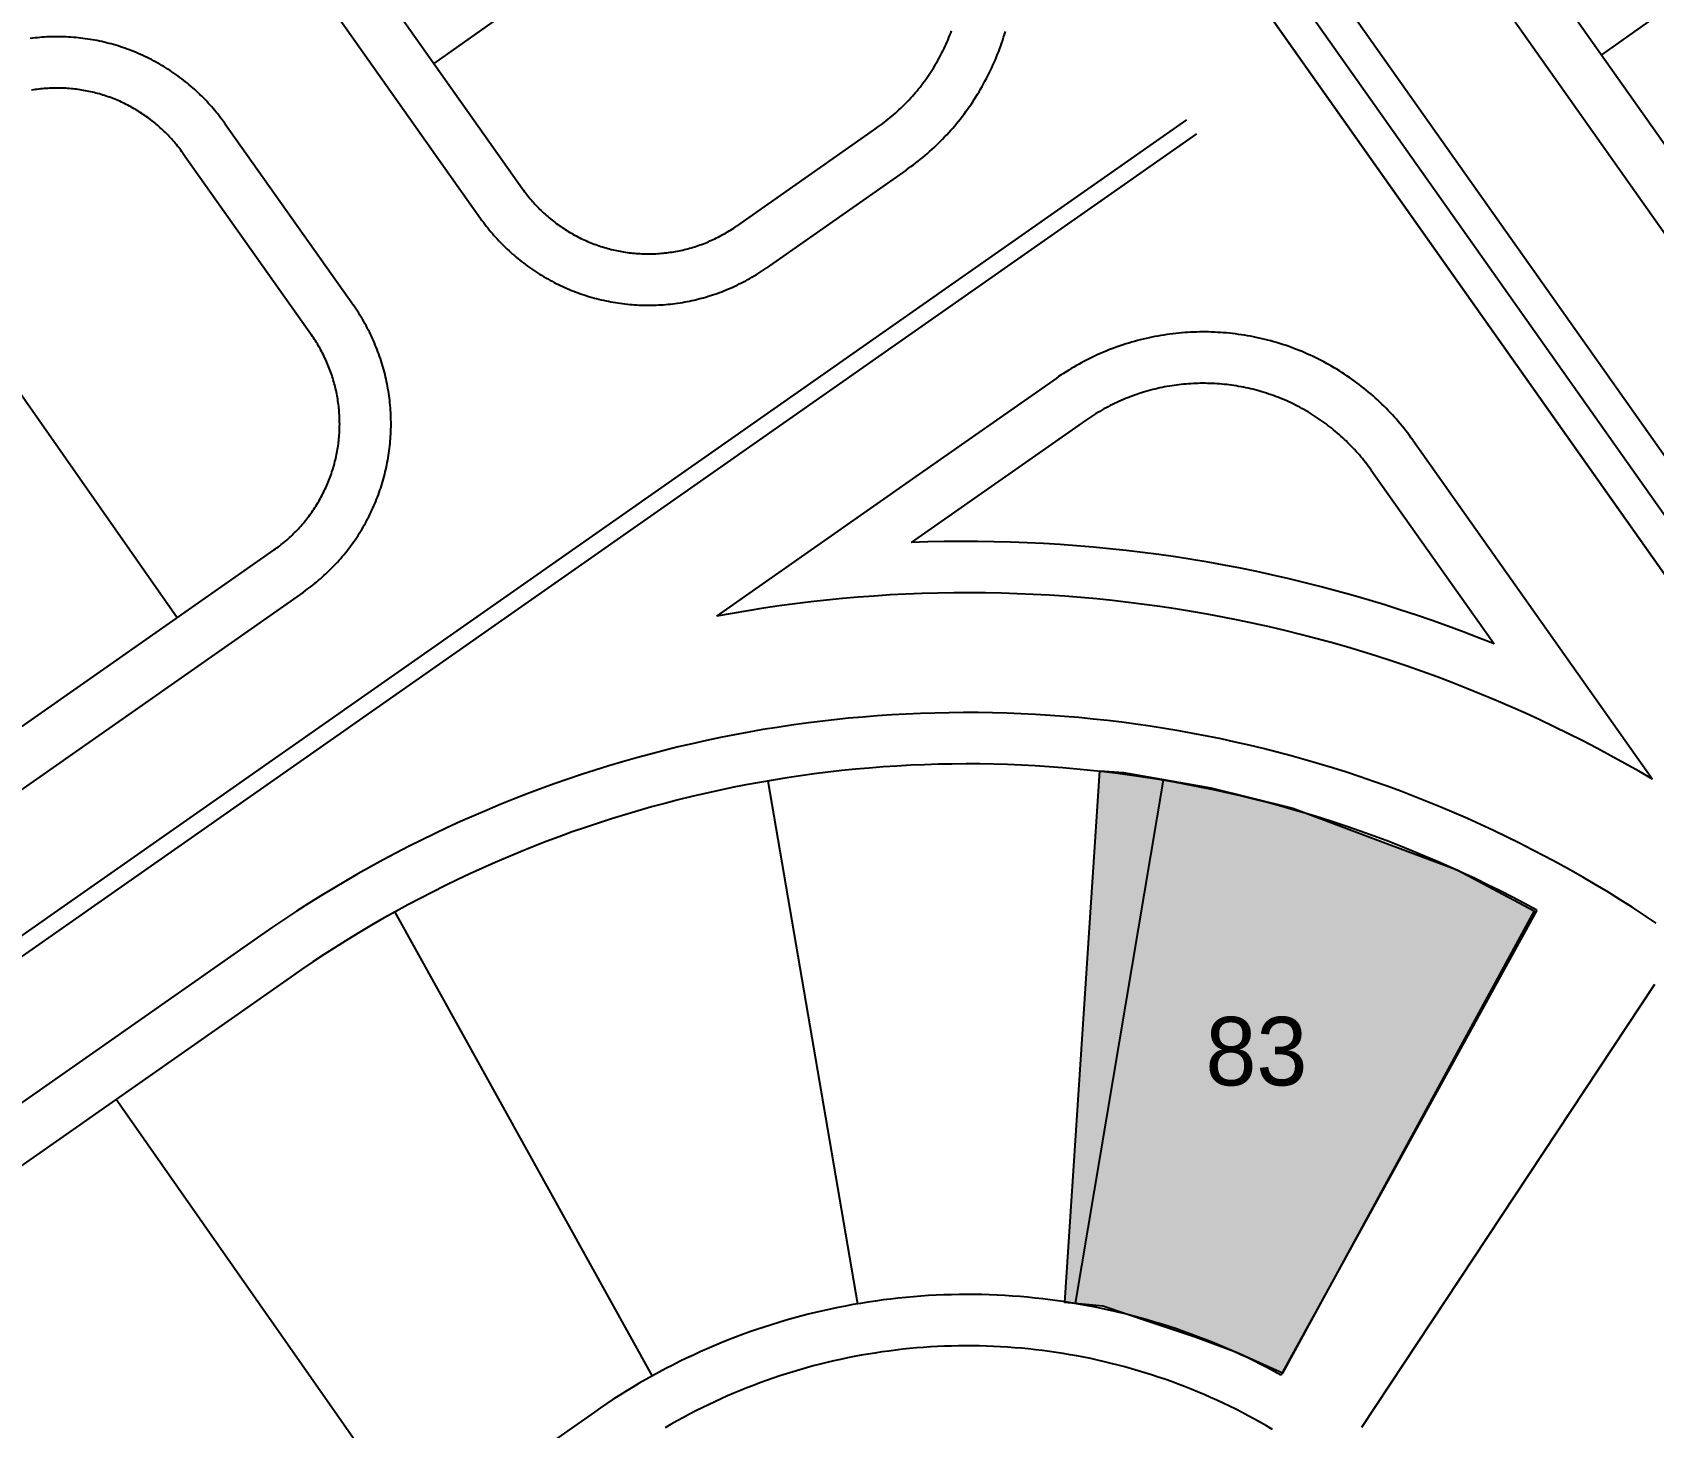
# Model space of a CAD drawing. Header units: metres. Extents: x 680594 to 684853, y 828874 to 830078.
# Drawn here: x 680972 to 681066.7, y 829496.5 to 829578 of the extents above; entities that cross this region are included whole.
import ezdxf
from ezdxf.enums import TextEntityAlignment as Align

# ---------------------------------------------------------------- set-up
doc = ezdxf.new("R2010")
doc.units = ezdxf.units.M
for name, color, linetype in [('PLOT_LINES', 7, 'Continuous'), ('PLOT_NUMBERS', 7, 'Continuous'), ('SELECTED_PLOTS', 3, 'Continuous')]:
    doc.layers.add(name, color=color, linetype=linetype)

msp = doc.modelspace()

# ---------------------------------------------------------------- hatches: boundary and pattern name
at = {"layer": 'SELECTED_PLOTS'}
h = msp.add_hatch(color=3, dxfattribs=at)
h.dxf.hatch_style = 1
h.paths.add_polyline_path([(681034.33, 829534.881), (681035.7, 829534.8), (681040.8, 829533.9), (681045.6, 829532.7), (681050.4, 829530.9), (681055.2, 829529.1), (681059.7, 829526.7), (681045, 829499.7), (681042.3, 829500.9), (681039.9, 829501.8), (681037.2, 829502.7), (681034.5, 829503.6), (681032.28, 829503.822)])

# ---------------------------------------------------------------- linework, layer by layer
at = {"layer": 'PLOT_LINES'}
for points in [[(680973.083, 829679.699), (681295.937, 829222.955)], [(680973.12, 829679.655), (681295.941, 829222.958)], [(680981.802, 829670.837), (681297.521, 829224.189)], [(681009.063, 829648.73), (681125.451, 829484.075)], [(681002.856, 829644.526), (681299.212, 829225.27)], [(681031.578, 829622.075), (681127.901, 829485.807)], [(681106.091, 829606.748), (681063.628, 829576.733)], [(680976.776, 829602.586), (681000.589, 829568.898)], [(680974.326, 829600.854), (680998.139, 829567.167)], [(681020.725, 829594.118), (680995.411, 829576.224)], [(680983.201, 829572.707), (680983.119, 829572.821), (680983.036, 829572.935), (680982.952, 829573.047), (680982.867, 829573.158), (680982.78, 829573.268), (680982.692, 829573.377), (680982.602, 829573.485), (680982.511, 829573.592), (680982.42, 829573.698), (680982.326, 829573.803), (680982.232, 829573.907), (680982.136, 829574.009), (680982.04, 829574.111), (680981.942, 829574.211), (680981.843, 829574.311), (680981.742, 829574.409), (680981.641, 829574.506), (680981.538, 829574.601), (680981.435, 829574.696), (680981.33, 829574.789), (680981.224, 829574.881), (680981.117, 829574.972), (680981.009, 829575.061), (680980.9, 829575.15), (680980.79, 829575.237), (680980.679, 829575.322), (680980.567, 829575.407), (680980.454, 829575.49), (680980.34, 829575.572), (680980.225, 829575.652), (680980.109, 829575.731), (680979.993, 829575.809), (680979.875, 829575.885), (680979.756, 829575.96), (680979.637, 829576.034), (680979.517, 829576.106), (680979.396, 829576.177), (680979.274, 829576.246), (680979.151, 829576.314), (680979.027, 829576.381), (680978.903, 829576.446), (680978.778, 829576.509), (680978.652, 829576.571), (680978.526, 829576.632), (680978.399, 829576.691), (680978.271, 829576.749), (680978.142, 829576.805), (680978.013, 829576.86), (680977.883, 829576.913), (680977.753, 829576.964), (680977.622, 829577.014), (680977.49, 829577.063), (680977.358, 829577.11), (680977.225, 829577.155), (680977.092, 829577.199), (680976.958, 829577.242), (680976.824, 829577.282), (680976.689, 829577.322), (680976.554, 829577.359), (680976.419, 829577.395), (680976.283, 829577.43), (680976.146, 829577.463), (680976.01, 829577.494), (680975.873, 829577.524), (680975.735, 829577.552), (680975.597, 829577.578), (680975.459, 829577.603), (680975.321, 829577.626), (680975.182, 829577.648), (680975.044, 829577.668), (680974.905, 829577.686), (680974.765, 829577.703), (680974.626, 829577.718), (680974.486, 829577.732), (680974.346, 829577.744), (680974.207, 829577.754), (680974.067, 829577.762), (680973.926, 829577.769), (680973.786, 829577.775), (680973.646, 829577.778), (680973.506, 829577.78), (680973.366, 829577.781), (680973.225, 829577.78), (680973.085, 829577.777), (680972.945, 829577.772), (680972.805, 829577.766), (680972.665, 829577.758), (680972.525, 829577.749), (680972.385, 829577.738), (680972.245, 829577.725), (680972.106, 829577.711), (680971.966, 829577.695), (680971.827, 829577.677)], [(681021.281, 829572.449), (681021.395, 829572.53), (681021.508, 829572.612), (681021.621, 829572.696), (681021.732, 829572.781), (681021.842, 829572.867), (681021.952, 829572.955), (681022.06, 829573.043), (681022.167, 829573.133), (681022.273, 829573.225), (681022.379, 829573.317), (681022.483, 829573.411), (681022.585, 829573.506), (681022.687, 829573.602), (681022.788, 829573.699), (681022.888, 829573.798), (681022.986, 829573.897), (681023.083, 829573.998), (681023.179, 829574.1), (681023.274, 829574.203), (681023.368, 829574.307), (681023.46, 829574.412), (681023.551, 829574.519), (681023.641, 829574.626), (681023.73, 829574.734), (681023.817, 829574.844), (681023.903, 829574.954), (681023.988, 829575.066), (681024.072, 829575.178), (681024.154, 829575.291), (681024.235, 829575.406), (681024.314, 829575.521), (681024.392, 829575.637), (681024.469, 829575.754), (681024.545, 829575.872), (681024.619, 829575.991), (681024.691, 829576.111), (681024.763, 829576.231), (681024.833, 829576.352), (681024.901, 829576.475), (681024.968, 829576.598), (681025.034, 829576.721), (681025.098, 829576.846), (681025.16, 829576.971), (681025.222, 829577.097), (681025.281, 829577.224), (681025.339, 829577.351), (681025.396, 829577.479), (681025.452, 829577.608), (681025.505, 829577.737), (681025.557, 829577.867), (681025.608, 829577.997), (681025.657, 829578.128)], [(681023.002, 829569.992), (681023.144, 829570.093), (681023.286, 829570.196), (681023.426, 829570.3), (681023.566, 829570.406), (681023.704, 829570.514), (681023.84, 829570.624), (681023.976, 829570.734), (681024.11, 829570.847), (681024.242, 829570.961), (681024.374, 829571.077), (681024.504, 829571.194), (681024.632, 829571.313), (681024.76, 829571.433), (681024.885, 829571.554), (681025.01, 829571.677), (681025.133, 829571.802), (681025.254, 829571.928), (681025.374, 829572.055), (681025.493, 829572.184), (681025.61, 829572.314), (681025.725, 829572.446), (681025.839, 829572.579), (681025.952, 829572.713), (681026.063, 829572.848), (681026.172, 829572.985), (681026.28, 829573.123), (681026.386, 829573.262), (681026.49, 829573.403), (681026.593, 829573.544), (681026.694, 829573.687), (681026.793, 829573.831), (681026.891, 829573.977), (681026.987, 829574.123), (681027.081, 829574.27), (681027.174, 829574.419), (681027.265, 829574.569), (681027.354, 829574.719), (681027.441, 829574.871), (681027.527, 829575.024), (681027.61, 829575.177), (681027.692, 829575.332), (681027.773, 829575.487), (681027.851, 829575.644), (681027.927, 829575.801), (681028.002, 829575.96), (681028.075, 829576.119), (681028.146, 829576.279), (681028.215, 829576.44), (681028.282, 829576.601), (681028.347, 829576.764), (681028.411, 829576.927), (681028.472, 829577.091), (681028.532, 829577.255), (681028.589, 829577.421), (681028.645, 829577.586), (681028.699, 829577.753), (681028.751, 829577.92), (681028.801, 829578.088)], [(680980.751, 829570.976), (680980.69, 829571.061), (680980.628, 829571.146), (680980.565, 829571.23), (680980.5, 829571.314), (680980.435, 829571.396), (680980.369, 829571.478), (680980.302, 829571.559), (680980.234, 829571.639), (680980.165, 829571.719), (680980.095, 829571.797), (680980.024, 829571.875), (680979.953, 829571.952), (680979.88, 829572.028), (680979.807, 829572.104), (680979.732, 829572.178), (680979.657, 829572.252), (680979.581, 829572.324), (680979.504, 829572.396), (680979.426, 829572.467), (680979.348, 829572.537), (680979.268, 829572.606), (680979.188, 829572.674), (680979.107, 829572.741), (680979.026, 829572.808), (680978.943, 829572.873), (680978.86, 829572.937), (680978.776, 829573), (680978.691, 829573.063), (680978.606, 829573.124), (680978.519, 829573.184), (680978.432, 829573.244), (680978.345, 829573.302), (680978.257, 829573.359), (680978.168, 829573.415), (680978.078, 829573.471), (680977.988, 829573.525), (680977.897, 829573.578), (680977.806, 829573.63), (680977.714, 829573.681), (680977.621, 829573.731), (680977.528, 829573.779), (680977.434, 829573.827), (680977.34, 829573.874), (680977.245, 829573.919), (680977.149, 829573.963), (680977.054, 829574.007), (680976.957, 829574.049), (680976.86, 829574.09), (680976.763, 829574.13), (680976.665, 829574.168), (680976.567, 829574.206), (680976.468, 829574.242), (680976.369, 829574.278), (680976.269, 829574.312), (680976.17, 829574.345), (680976.069, 829574.376), (680975.969, 829574.407), (680975.868, 829574.436), (680975.766, 829574.465), (680975.665, 829574.492), (680975.563, 829574.518), (680975.46, 829574.542), (680975.358, 829574.566), (680975.255, 829574.588), (680975.152, 829574.609), (680975.049, 829574.629), (680974.945, 829574.648), (680974.841, 829574.665), (680974.737, 829574.681), (680974.633, 829574.696), (680974.529, 829574.71), (680974.424, 829574.723), (680974.32, 829574.734), (680974.215, 829574.744), (680974.11, 829574.753), (680974.005, 829574.761), (680973.9, 829574.767), (680973.795, 829574.772), (680973.69, 829574.776), (680973.585, 829574.779), (680973.48, 829574.78), (680973.375, 829574.781), (680973.269, 829574.78), (680973.164, 829574.778), (680973.059, 829574.774), (680972.954, 829574.77), (680972.849, 829574.764), (680972.744, 829574.757), (680972.639, 829574.748), (680972.534, 829574.739), (680972.43, 829574.728), (680972.325, 829574.716), (680972.221, 829574.703), (680972.117, 829574.689), (680972.013, 829574.673), (680971.909, 829574.656)], [(681039.384, 829572.917), (680871.419, 829455.307)], [(680983.201, 829572.707), (680990.705, 829562.092)], [(681039.962, 829572.101), (680871.992, 829454.487)], [(681021.281, 829572.449), (681013.1, 829566.721)], [(680980.751, 829570.976), (680988.255, 829560.36)], [(681023.002, 829569.992), (681014.821, 829564.263)], [(680980.405, 829543.828), (680962.624, 829569.221)], [(681000.589, 829568.898), (681000.65, 829568.813), (681000.712, 829568.728), (681000.775, 829568.644), (681000.84, 829568.56), (681000.905, 829568.478), (681000.971, 829568.396), (681001.038, 829568.315), (681001.106, 829568.235), (681001.175, 829568.155), (681001.245, 829568.077), (681001.316, 829567.999), (681001.387, 829567.922), (681001.46, 829567.846), (681001.533, 829567.77), (681001.608, 829567.696), (681001.683, 829567.622), (681001.759, 829567.55), (681001.836, 829567.478), (681001.914, 829567.407), (681001.992, 829567.337), (681002.072, 829567.268), (681002.152, 829567.2), (681002.233, 829567.133), (681002.314, 829567.067), (681002.397, 829567.001), (681002.48, 829566.937), (681002.564, 829566.874), (681002.649, 829566.811), (681002.734, 829566.75), (681002.821, 829566.69), (681002.908, 829566.63), (681002.995, 829566.572), (681003.083, 829566.515), (681003.172, 829566.459), (681003.262, 829566.403), (681003.352, 829566.349), (681003.443, 829566.296), (681003.534, 829566.244), (681003.626, 829566.193), (681003.719, 829566.143), (681003.812, 829566.095), (681003.906, 829566.047), (681004, 829566), (681004.095, 829565.955), (681004.191, 829565.911), (681004.287, 829565.867), (681004.383, 829565.825), (681004.48, 829565.784), (681004.577, 829565.744), (681004.675, 829565.706), (681004.773, 829565.668), (681004.872, 829565.632), (681004.971, 829565.596), (681005.071, 829565.562), (681005.17, 829565.529), (681005.271, 829565.498), (681005.371, 829565.467), (681005.472, 829565.438), (681005.574, 829565.409), (681005.675, 829565.382), (681005.777, 829565.356), (681005.88, 829565.332), (681005.982, 829565.308), (681006.085, 829565.286), (681006.188, 829565.265), (681006.291, 829565.245), (681006.395, 829565.226), (681006.499, 829565.209), (681006.603, 829565.193), (681006.707, 829565.178), (681006.811, 829565.164), (681006.916, 829565.152), (681007.02, 829565.14), (681007.125, 829565.13), (681007.23, 829565.121), (681007.335, 829565.113), (681007.44, 829565.107), (681007.545, 829565.102), (681007.65, 829565.098), (681007.755, 829565.095), (681007.86, 829565.094), (681007.965, 829565.093), (681008.071, 829565.094), (681008.176, 829565.096), (681008.281, 829565.1), (681008.386, 829565.104), (681008.491, 829565.11), (681008.596, 829565.117), (681008.701, 829565.126), (681008.806, 829565.135), (681008.91, 829565.146), (681009.015, 829565.158), (681009.119, 829565.171), (681009.223, 829565.185), (681009.327, 829565.201), (681009.431, 829565.218), (681009.535, 829565.236), (681009.638, 829565.255), (681009.742, 829565.276), (681009.844, 829565.297), (681009.947, 829565.32), (681010.05, 829565.344), (681010.152, 829565.37), (681010.253, 829565.396), (681010.355, 829565.424), (681010.456, 829565.453), (681010.557, 829565.483), (681010.657, 829565.514), (681010.758, 829565.546), (681010.857, 829565.58), (681010.957, 829565.614), (681011.055, 829565.65), (681011.154, 829565.687), (681011.252, 829565.726), (681011.35, 829565.765), (681011.447, 829565.805), (681011.543, 829565.847), (681011.639, 829565.89), (681011.735, 829565.933), (681011.83, 829565.978), (681011.925, 829566.024), (681012.019, 829566.072), (681012.112, 829566.12), (681012.205, 829566.169), (681012.298, 829566.22), (681012.389, 829566.271), (681012.48, 829566.324), (681012.571, 829566.377), (681012.661, 829566.432), (681012.75, 829566.488), (681012.839, 829566.544), (681012.927, 829566.602), (681013.014, 829566.661), (681013.1, 829566.721)], [(680998.139, 829567.167), (680998.221, 829567.053), (680998.304, 829566.939), (680998.388, 829566.827), (680998.473, 829566.716), (680998.56, 829566.606), (680998.648, 829566.497), (680998.738, 829566.389), (680998.829, 829566.282), (680998.921, 829566.176), (680999.014, 829566.071), (680999.108, 829565.967), (680999.204, 829565.865), (680999.3, 829565.763), (680999.398, 829565.663), (680999.498, 829565.563), (680999.598, 829565.465), (680999.699, 829565.368), (680999.802, 829565.273), (680999.905, 829565.178), (681000.01, 829565.085), (681000.116, 829564.993), (681000.223, 829564.902), (681000.331, 829564.813), (681000.44, 829564.724), (681000.55, 829564.637), (681000.661, 829564.552), (681000.773, 829564.467), (681000.886, 829564.384), (681001, 829564.302), (681001.115, 829564.222), (681001.231, 829564.143), (681001.347, 829564.065), (681001.465, 829563.989), (681001.584, 829563.914), (681001.703, 829563.84), (681001.823, 829563.768), (681001.945, 829563.697), (681002.066, 829563.628), (681002.189, 829563.56), (681002.313, 829563.493), (681002.437, 829563.428), (681002.562, 829563.365), (681002.688, 829563.303), (681002.814, 829563.242), (681002.941, 829563.183), (681003.069, 829563.125), (681003.198, 829563.069), (681003.327, 829563.015), (681003.457, 829562.961), (681003.587, 829562.91), (681003.718, 829562.86), (681003.85, 829562.811), (681003.982, 829562.764), (681004.115, 829562.719), (681004.248, 829562.675), (681004.382, 829562.632), (681004.516, 829562.592), (681004.651, 829562.552), (681004.786, 829562.515), (681004.921, 829562.479), (681005.057, 829562.444), (681005.194, 829562.411), (681005.33, 829562.38), (681005.467, 829562.35), (681005.605, 829562.322), (681005.743, 829562.296), (681005.881, 829562.271), (681006.019, 829562.248), (681006.158, 829562.226), (681006.296, 829562.206), (681006.435, 829562.188), (681006.575, 829562.171), (681006.714, 829562.156), (681006.854, 829562.142), (681006.994, 829562.13), (681007.133, 829562.12), (681007.273, 829562.112), (681007.414, 829562.105), (681007.554, 829562.099), (681007.694, 829562.096), (681007.834, 829562.094), (681007.974, 829562.093), (681008.115, 829562.095), (681008.255, 829562.097), (681008.395, 829562.102), (681008.535, 829562.108), (681008.675, 829562.116), (681008.815, 829562.125), (681008.955, 829562.136), (681009.095, 829562.149), (681009.234, 829562.163), (681009.374, 829562.179), (681009.513, 829562.197), (681009.652, 829562.216), (681009.791, 829562.237), (681009.929, 829562.26), (681010.067, 829562.284), (681010.205, 829562.309), (681010.343, 829562.337), (681010.48, 829562.366), (681010.617, 829562.396), (681010.753, 829562.428), (681010.89, 829562.462), (681011.025, 829562.497), (681011.161, 829562.534), (681011.296, 829562.572), (681011.43, 829562.613), (681011.564, 829562.654), (681011.697, 829562.697), (681011.83, 829562.742), (681011.963, 829562.788), (681012.095, 829562.836), (681012.226, 829562.885), (681012.357, 829562.936), (681012.487, 829562.989), (681012.616, 829563.043), (681012.745, 829563.098), (681012.873, 829563.155), (681013.001, 829563.213), (681013.128, 829563.273), (681013.254, 829563.335), (681013.379, 829563.398), (681013.504, 829563.462), (681013.628, 829563.528), (681013.751, 829563.595), (681013.873, 829563.664), (681013.995, 829563.734), (681014.115, 829563.805), (681014.235, 829563.878), (681014.354, 829563.952), (681014.472, 829564.028), (681014.589, 829564.105), (681014.706, 829564.184), (681014.821, 829564.263)], [(680987.789, 829545.335), (680987.903, 829545.416), (680988.016, 829545.498), (680988.129, 829545.582), (680988.24, 829545.667), (680988.35, 829545.753), (680988.46, 829545.841), (680988.568, 829545.93), (680988.675, 829546.02), (680988.781, 829546.111), (680988.886, 829546.203), (680988.99, 829546.297), (680989.093, 829546.392), (680989.195, 829546.488), (680989.296, 829546.585), (680989.395, 829546.684), (680989.494, 829546.784), (680989.591, 829546.884), (680989.687, 829546.986), (680989.782, 829547.089), (680989.875, 829547.193), (680989.968, 829547.299), (680990.059, 829547.405), (680990.149, 829547.512), (680990.238, 829547.621), (680990.325, 829547.73), (680990.411, 829547.84), (680990.496, 829547.952), (680990.579, 829548.064), (680990.662, 829548.178), (680990.742, 829548.292), (680990.822, 829548.407), (680990.9, 829548.523), (680990.977, 829548.64), (680991.052, 829548.758), (680991.126, 829548.877), (680991.199, 829548.997), (680991.27, 829549.117), (680991.34, 829549.239), (680991.409, 829549.361), (680991.476, 829549.484), (680991.541, 829549.607), (680991.605, 829549.732), (680991.668, 829549.857), (680991.729, 829549.983), (680991.789, 829550.11), (680991.847, 829550.237), (680991.904, 829550.365), (680991.959, 829550.494), (680992.013, 829550.623), (680992.065, 829550.753), (680992.116, 829550.883), (680992.165, 829551.015), (680992.213, 829551.146), (680992.259, 829551.278), (680992.304, 829551.411), (680992.347, 829551.544), (680992.388, 829551.678), (680992.428, 829551.812), (680992.466, 829551.947), (680992.503, 829552.082), (680992.538, 829552.218), (680992.572, 829552.354), (680992.604, 829552.49), (680992.634, 829552.627), (680992.663, 829552.764), (680992.69, 829552.901), (680992.716, 829553.039), (680992.74, 829553.177), (680992.762, 829553.315), (680992.783, 829553.453), (680992.802, 829553.592), (680992.82, 829553.731), (680992.836, 829553.87), (680992.85, 829554.009), (680992.863, 829554.149), (680992.874, 829554.288), (680992.883, 829554.428), (680992.891, 829554.568), (680992.897, 829554.708), (680992.902, 829554.848), (680992.905, 829554.988), (680992.906, 829555.128), (680992.905, 829555.268), (680992.903, 829555.408), (680992.9, 829555.548), (680992.894, 829555.688), (680992.888, 829555.827), (680992.879, 829555.967), (680992.869, 829556.107), (680992.857, 829556.246), (680992.844, 829556.386), (680992.829, 829556.525), (680992.812, 829556.664), (680992.794, 829556.803), (680992.774, 829556.941), (680992.752, 829557.08), (680992.729, 829557.218), (680992.704, 829557.356), (680992.678, 829557.493), (680992.65, 829557.63), (680992.62, 829557.767), (680992.589, 829557.904), (680992.556, 829558.04), (680992.522, 829558.176), (680992.486, 829558.311), (680992.449, 829558.446), (680992.41, 829558.58), (680992.369, 829558.714), (680992.327, 829558.848), (680992.283, 829558.981), (680992.238, 829559.113), (680992.191, 829559.245), (680992.142, 829559.377), (680992.093, 829559.508), (680992.041, 829559.638), (680991.988, 829559.767), (680991.934, 829559.896), (680991.878, 829560.025), (680991.82, 829560.152), (680991.761, 829560.279), (680991.701, 829560.406), (680991.639, 829560.531), (680991.576, 829560.656), (680991.511, 829560.78), (680991.445, 829560.904), (680991.377, 829561.026), (680991.308, 829561.148), (680991.237, 829561.269), (680991.165, 829561.389), (680991.092, 829561.508), (680991.017, 829561.627), (680990.941, 829561.744), (680990.864, 829561.861), (680990.785, 829561.977), (680990.705, 829562.092)], [(680986.068, 829547.793), (680986.154, 829547.853), (680986.239, 829547.915), (680986.323, 829547.978), (680986.406, 829548.042), (680986.489, 829548.106), (680986.571, 829548.172), (680986.652, 829548.238), (680986.733, 829548.306), (680986.812, 829548.374), (680986.891, 829548.444), (680986.969, 829548.514), (680987.046, 829548.585), (680987.123, 829548.657), (680987.198, 829548.73), (680987.273, 829548.804), (680987.347, 829548.879), (680987.42, 829548.955), (680987.492, 829549.031), (680987.563, 829549.108), (680987.633, 829549.186), (680987.702, 829549.265), (680987.771, 829549.345), (680987.838, 829549.425), (680987.905, 829549.507), (680987.97, 829549.589), (680988.035, 829549.672), (680988.098, 829549.755), (680988.161, 829549.839), (680988.223, 829549.924), (680988.283, 829550.01), (680988.343, 829550.097), (680988.402, 829550.184), (680988.459, 829550.271), (680988.516, 829550.36), (680988.571, 829550.449), (680988.626, 829550.539), (680988.679, 829550.629), (680988.732, 829550.72), (680988.783, 829550.812), (680988.833, 829550.904), (680988.882, 829550.997), (680988.931, 829551.09), (680988.978, 829551.184), (680989.023, 829551.279), (680989.068, 829551.374), (680989.112, 829551.469), (680989.154, 829551.565), (680989.196, 829551.662), (680989.236, 829551.759), (680989.275, 829551.856), (680989.313, 829551.954), (680989.35, 829552.052), (680989.386, 829552.151), (680989.421, 829552.25), (680989.454, 829552.35), (680989.486, 829552.45), (680989.517, 829552.55), (680989.547, 829552.651), (680989.576, 829552.752), (680989.604, 829552.853), (680989.63, 829552.954), (680989.655, 829553.056), (680989.679, 829553.159), (680989.702, 829553.261), (680989.724, 829553.364), (680989.744, 829553.467), (680989.763, 829553.57), (680989.781, 829553.674), (680989.798, 829553.777), (680989.814, 829553.881), (680989.828, 829553.985), (680989.841, 829554.089), (680989.853, 829554.194), (680989.864, 829554.298), (680989.873, 829554.403), (680989.882, 829554.507), (680989.889, 829554.612), (680989.895, 829554.717), (680989.899, 829554.822), (680989.903, 829554.927), (680989.905, 829555.032), (680989.906, 829555.137), (680989.905, 829555.242), (680989.904, 829555.347), (680989.901, 829555.452), (680989.897, 829555.557), (680989.892, 829555.662), (680989.886, 829555.767), (680989.878, 829555.871), (680989.869, 829555.976), (680989.859, 829556.081), (680989.848, 829556.185), (680989.835, 829556.289), (680989.822, 829556.393), (680989.807, 829556.497), (680989.791, 829556.601), (680989.773, 829556.705), (680989.755, 829556.808), (680989.735, 829556.911), (680989.714, 829557.014), (680989.692, 829557.117), (680989.668, 829557.219), (680989.644, 829557.321), (680989.618, 829557.423), (680989.591, 829557.524), (680989.563, 829557.626), (680989.534, 829557.726), (680989.503, 829557.827), (680989.471, 829557.927), (680989.439, 829558.027), (680989.405, 829558.126), (680989.37, 829558.225), (680989.333, 829558.324), (680989.296, 829558.422), (680989.257, 829558.52), (680989.218, 829558.617), (680989.177, 829558.714), (680989.135, 829558.81), (680989.092, 829558.906), (680989.047, 829559.001), (680989.002, 829559.096), (680988.956, 829559.19), (680988.908, 829559.283), (680988.86, 829559.377), (680988.81, 829559.469), (680988.759, 829559.561), (680988.707, 829559.652), (680988.654, 829559.743), (680988.601, 829559.833), (680988.546, 829559.923), (680988.49, 829560.011), (680988.432, 829560.1), (680988.374, 829560.187), (680988.315, 829560.274), (680988.255, 829560.36)], [(681052.622, 829554.19), (681052.52, 829554.333), (681052.416, 829554.474), (681052.311, 829554.614), (681052.204, 829554.753), (681052.095, 829554.891), (681051.985, 829555.027), (681051.873, 829555.162), (681051.76, 829555.296), (681051.645, 829555.428), (681051.529, 829555.56), (681051.411, 829555.689), (681051.291, 829555.818), (681051.17, 829555.945), (681051.048, 829556.07), (681050.924, 829556.194), (681050.798, 829556.317), (681050.672, 829556.438), (681050.543, 829556.557), (681050.414, 829556.676), (681050.283, 829556.792), (681050.151, 829556.907), (681050.017, 829557.021), (681049.882, 829557.133), (681049.746, 829557.243), (681049.608, 829557.352), (681049.469, 829557.459), (681049.329, 829557.564), (681049.188, 829557.668), (681049.046, 829557.771), (681048.902, 829557.871), (681048.757, 829557.97), (681048.611, 829558.067), (681048.464, 829558.163), (681048.316, 829558.256), (681048.167, 829558.348), (681048.016, 829558.438), (681047.865, 829558.527), (681047.713, 829558.614), (681047.559, 829558.698), (681047.405, 829558.782), (681047.249, 829558.863), (681047.093, 829558.942), (681046.936, 829559.02), (681046.778, 829559.096), (681046.619, 829559.17), (681046.459, 829559.242), (681046.298, 829559.312), (681046.137, 829559.38), (681045.975, 829559.447), (681045.812, 829559.511), (681045.648, 829559.574), (681045.483, 829559.635), (681045.318, 829559.693), (681045.152, 829559.75), (681044.986, 829559.805), (681044.819, 829559.858), (681044.651, 829559.909), (681044.482, 829559.958), (681044.314, 829560.005), (681044.144, 829560.05), (681043.974, 829560.093), (681043.804, 829560.134), (681043.633, 829560.173), (681043.461, 829560.21), (681043.29, 829560.246), (681043.117, 829560.279), (681042.945, 829560.31), (681042.772, 829560.339), (681042.599, 829560.366), (681042.425, 829560.391), (681042.251, 829560.414), (681042.077, 829560.435), (681041.903, 829560.454), (681041.728, 829560.471), (681041.554, 829560.485), (681041.379, 829560.498), (681041.204, 829560.509), (681041.029, 829560.518), (681040.854, 829560.524), (681040.678, 829560.529), (681040.503, 829560.531), (681040.328, 829560.532), (681040.152, 829560.53), (681039.977, 829560.527), (681039.802, 829560.521), (681039.627, 829560.513), (681039.451, 829560.504), (681039.277, 829560.492), (681039.102, 829560.478), (681038.927, 829560.462), (681038.753, 829560.444), (681038.579, 829560.424), (681038.405, 829560.402), (681038.231, 829560.378), (681038.057, 829560.352), (681037.884, 829560.324), (681037.712, 829560.294), (681037.539, 829560.262), (681037.367, 829560.228), (681037.196, 829560.192), (681037.025, 829560.153), (681036.854, 829560.113), (681036.684, 829560.071), (681036.514, 829560.027), (681036.345, 829559.981), (681036.176, 829559.933), (681036.008, 829559.883), (681035.841, 829559.831), (681035.674, 829559.777), (681035.508, 829559.721), (681035.342, 829559.663), (681035.177, 829559.603), (681035.013, 829559.542), (681034.85, 829559.478), (681034.687, 829559.413), (681034.525, 829559.345), (681034.364, 829559.276), (681034.204, 829559.205), (681034.045, 829559.132), (681033.886, 829559.057), (681033.729, 829558.98), (681033.572, 829558.901), (681033.416, 829558.821), (681033.261, 829558.739), (681033.107, 829558.655), (681032.954, 829558.569), (681032.802, 829558.481), (681032.652, 829558.392), (681032.502, 829558.301), (681032.353, 829558.208), (681032.205, 829558.113), (681032.059, 829558.017), (681031.914, 829557.919), (681031.769, 829557.819)], [(681031.769, 829557.819), (681023.567, 829552.076)], [(681050.172, 829552.458), (681050.09, 829552.573), (681050.008, 829552.686), (681049.923, 829552.798), (681049.838, 829552.909), (681049.751, 829553.019), (681049.663, 829553.128), (681049.573, 829553.236), (681049.483, 829553.343), (681049.391, 829553.449), (681049.297, 829553.554), (681049.203, 829553.658), (681049.107, 829553.76), (681049.011, 829553.862), (681048.913, 829553.962), (681048.814, 829554.062), (681048.713, 829554.16), (681048.612, 829554.257), (681048.509, 829554.352), (681048.406, 829554.447), (681048.301, 829554.54), (681048.195, 829554.632), (681048.088, 829554.723), (681047.98, 829554.813), (681047.871, 829554.901), (681047.761, 829554.988), (681047.65, 829555.074), (681047.538, 829555.158), (681047.425, 829555.241), (681047.311, 829555.323), (681047.196, 829555.403), (681047.08, 829555.482), (681046.964, 829555.56), (681046.846, 829555.636), (681046.727, 829555.711), (681046.608, 829555.785), (681046.488, 829555.857), (681046.367, 829555.928), (681046.245, 829555.997), (681046.122, 829556.065), (681045.998, 829556.132), (681045.874, 829556.197), (681045.749, 829556.26), (681045.623, 829556.322), (681045.497, 829556.383), (681045.37, 829556.442), (681045.242, 829556.5), (681045.113, 829556.556), (681044.984, 829556.611), (681044.854, 829556.664), (681044.724, 829556.715), (681044.593, 829556.765), (681044.461, 829556.814), (681044.329, 829556.861), (681044.196, 829556.906), (681044.063, 829556.95), (681043.929, 829556.993), (681043.795, 829557.034), (681043.661, 829557.073), (681043.525, 829557.11), (681043.39, 829557.146), (681043.254, 829557.181), (681043.118, 829557.214), (681042.981, 829557.245), (681042.844, 829557.275), (681042.706, 829557.303), (681042.569, 829557.329), (681042.431, 829557.354), (681042.292, 829557.377), (681042.154, 829557.399), (681042.015, 829557.419), (681041.876, 829557.437), (681041.736, 829557.454), (681041.597, 829557.469), (681041.457, 829557.483), (681041.318, 829557.495), (681041.178, 829557.505), (681041.038, 829557.513), (681040.898, 829557.52), (681040.757, 829557.526), (681040.617, 829557.529), (681040.477, 829557.531), (681040.337, 829557.532), (681040.196, 829557.531), (681040.056, 829557.528), (681039.916, 829557.523), (681039.776, 829557.517), (681039.636, 829557.509), (681039.496, 829557.5), (681039.356, 829557.489), (681039.216, 829557.476), (681039.077, 829557.462), (681038.937, 829557.446), (681038.798, 829557.428), (681038.659, 829557.409), (681038.521, 829557.388), (681038.382, 829557.366), (681038.244, 829557.341), (681038.106, 829557.316), (681037.968, 829557.288), (681037.831, 829557.26), (681037.694, 829557.229), (681037.558, 829557.197), (681037.422, 829557.163), (681037.286, 829557.128), (681037.151, 829557.091), (681037.016, 829557.053), (681036.881, 829557.013), (681036.747, 829556.971), (681036.614, 829556.928), (681036.481, 829556.883), (681036.348, 829556.837), (681036.217, 829556.789), (681036.085, 829556.74), (681035.955, 829556.689), (681035.824, 829556.636), (681035.695, 829556.582), (681035.566, 829556.527), (681035.438, 829556.47), (681035.31, 829556.412), (681035.184, 829556.352), (681035.057, 829556.29), (681034.932, 829556.227), (681034.807, 829556.163), (681034.683, 829556.097), (681034.56, 829556.03), (681034.438, 829555.961), (681034.317, 829555.891), (681034.196, 829555.82), (681034.076, 829555.747), (681033.957, 829555.673), (681033.839, 829555.597), (681033.722, 829555.52), (681033.605, 829555.441), (681033.49, 829555.362)], [(681033.49, 829555.362), (681023.299, 829548.226)], [(681052.622, 829554.19), (681066.611, 829534.4)], [(681023.567, 829552.076), (681011.917, 829543.918)], [(681050.172, 829552.458), (681057.353, 829542.299)], [(681057.353, 829542.299), (681056.454, 829542.657), (681055.551, 829543.004), (681054.644, 829543.34), (681053.733, 829543.666), (681052.819, 829543.981), (681051.9, 829544.285), (681050.978, 829544.578), (681050.053, 829544.861), (681049.125, 829545.132), (681048.193, 829545.393), (681047.258, 829545.642), (681046.321, 829545.881), (681045.38, 829546.108), (681044.437, 829546.324), (681043.492, 829546.529), (681042.544, 829546.723), (681041.594, 829546.906), (681040.642, 829547.077), (681039.688, 829547.237), (681038.732, 829547.386), (681037.774, 829547.524), (681036.815, 829547.651), (681035.855, 829547.766), (681034.893, 829547.869), (681033.93, 829547.962), (681032.966, 829548.043), (681032.001, 829548.112), (681031.035, 829548.171), (681030.069, 829548.217), (681029.102, 829548.253), (681028.135, 829548.277), (681027.168, 829548.289), (681026.2, 829548.291), (681025.233, 829548.28), (681024.266, 829548.259), (681023.299, 829548.226)], [(680986.068, 829547.793), (680913.194, 829496.766)], [(680987.789, 829545.335), (680914.915, 829494.308)], [(681066.611, 829534.4), (681065.806, 829534.866), (681064.997, 829535.323), (681064.181, 829535.771), (681063.361, 829536.208), (681062.535, 829536.636), (681061.705, 829537.055), (681060.869, 829537.463), (681060.029, 829537.862), (681059.184, 829538.251), (681058.335, 829538.629), (681057.481, 829538.998), (681056.623, 829539.357), (681055.761, 829539.705), (681054.895, 829540.044), (681054.025, 829540.372), (681053.151, 829540.69), (681052.273, 829540.997), (681051.392, 829541.295), (681050.508, 829541.582), (681049.62, 829541.858), (681048.729, 829542.124), (681047.834, 829542.379), (681046.937, 829542.624), (681046.037, 829542.859), (681045.135, 829543.082), (681044.229, 829543.295), (681043.322, 829543.498), (681042.412, 829543.689), (681041.5, 829543.87), (681040.585, 829544.041), (681039.669, 829544.2), (681038.751, 829544.349), (681037.832, 829544.487), (681036.91, 829544.614), (681035.988, 829544.73), (681035.064, 829544.835), (681034.139, 829544.929), (681033.212, 829545.013), (681032.285, 829545.085), (681031.357, 829545.147), (681030.429, 829545.198), (681029.5, 829545.238), (681028.57, 829545.267), (681027.641, 829545.284), (681026.711, 829545.291), (681025.781, 829545.287), (681024.851, 829545.273), (681023.921, 829545.247), (681022.992, 829545.21), (681022.063, 829545.162), (681021.135, 829545.103), (681020.208, 829545.034), (681019.281, 829544.953), (681018.356, 829544.862), (681017.432, 829544.76), (681016.509, 829544.647), (681015.587, 829544.523), (681014.667, 829544.388), (681013.748, 829544.242), (681012.832, 829544.086), (681011.917, 829543.918)], [(681066.827, 829525.994), (681066.126, 829526.46), (681065.42, 829526.919), (681064.709, 829527.368), (681063.992, 829527.81), (681063.271, 829528.243), (681062.544, 829528.668), (681061.813, 829529.084), (681061.076, 829529.491), (681060.335, 829529.89), (681059.589, 829530.28), (681058.839, 829530.662), (681058.085, 829531.034), (681057.326, 829531.398), (681056.562, 829531.753), (681055.795, 829532.099), (681055.024, 829532.436), (681054.249, 829532.764), (681053.47, 829533.083), (681052.688, 829533.392), (681051.901, 829533.693), (681051.112, 829533.984), (681050.319, 829534.266), (681049.523, 829534.539), (681048.723, 829534.803), (681047.921, 829535.057), (681047.116, 829535.302), (681046.308, 829535.537), (681045.497, 829535.763), (681044.684, 829535.979), (681043.868, 829536.186), (681043.05, 829536.383), (681042.229, 829536.571), (681041.407, 829536.749), (681040.582, 829536.917), (681039.756, 829537.076), (681038.927, 829537.225), (681038.097, 829537.365), (681037.266, 829537.495), (681036.433, 829537.615), (681035.599, 829537.725), (681034.763, 829537.825), (681033.926, 829537.916), (681033.088, 829537.997), (681032.25, 829538.068), (681031.411, 829538.129), (681030.57, 829538.181), (681029.73, 829538.223), (681028.889, 829538.255), (681028.048, 829538.277), (681027.206, 829538.289), (681026.364, 829538.291), (681025.523, 829538.284), (681024.681, 829538.266), (681023.84, 829538.239), (681022.999, 829538.202), (681022.159, 829538.156), (681021.319, 829538.099), (681020.48, 829538.032), (681019.642, 829537.956), (681018.805, 829537.87), (681017.969, 829537.774), (681017.134, 829537.669), (681016.3, 829537.554), (681015.468, 829537.428), (681014.637, 829537.294), (681013.808, 829537.149), (681012.981, 829536.995), (681012.155, 829536.831), (681011.332, 829536.658), (681010.51, 829536.475), (681009.691, 829536.282), (681008.874, 829536.08), (681008.059, 829535.868), (681007.247, 829535.647), (681006.438, 829535.416), (681005.631, 829535.176), (681004.828, 829534.926), (681004.027, 829534.667), (681003.229, 829534.399), (681002.435, 829534.121), (681001.644, 829533.834), (681000.856, 829533.538), (681000.071, 829533.233), (680999.291, 829532.919), (680998.514, 829532.595), (680997.741, 829532.262), (680996.972, 829531.921), (680996.207, 829531.57), (680995.446, 829531.211), (680994.689, 829530.842), (680993.937, 829530.465), (680993.189, 829530.079), (680992.445, 829529.684), (680991.707, 829529.281), (680990.973, 829528.869), (680990.244, 829528.449), (680989.52, 829528.019), (680988.801, 829527.582), (680988.087, 829527.136), (680987.378, 829526.682), (680986.675, 829526.22), (680985.977, 829525.749), (680985.285, 829525.27)], [(681059.85, 829526.742), (681059.139, 829527.128), (681058.423, 829527.506), (681057.703, 829527.875), (681056.979, 829528.236), (681056.251, 829528.588), (681055.518, 829528.931), (681054.782, 829529.266), (681054.041, 829529.593), (681053.297, 829529.91), (681052.549, 829530.219), (681051.798, 829530.519), (681051.043, 829530.81), (681050.285, 829531.093), (681049.523, 829531.366), (681048.759, 829531.631), (681047.991, 829531.886), (681047.221, 829532.133), (681046.447, 829532.37), (681045.671, 829532.599), (681044.892, 829532.818), (681044.111, 829533.028), (681043.327, 829533.229), (681042.541, 829533.421), (681041.753, 829533.603), (681040.963, 829533.776), (681040.17, 829533.94), (681039.376, 829534.095), (681038.58, 829534.24), (681037.783, 829534.376), (681036.983, 829534.503), (681036.183, 829534.62), (681035.381, 829534.728), (681034.578, 829534.827), (681033.774, 829534.916), (681032.969, 829534.995), (681032.163, 829535.066), (681031.356, 829535.126), (681030.548, 829535.177), (681029.74, 829535.219), (681028.932, 829535.252), (681028.123, 829535.274), (681027.314, 829535.288), (681026.505, 829535.291), (681025.696, 829535.286), (681024.887, 829535.271), (681024.078, 829535.246), (681023.27, 829535.212), (681022.462, 829535.168), (681021.655, 829535.115), (681020.848, 829535.053), (681020.042, 829534.981), (681019.237, 829534.899), (681018.433, 829534.809), (681017.631, 829534.708), (681016.829, 829534.599), (681016.029, 829534.48), (681015.23, 829534.351), (681014.433, 829534.213), (681013.637, 829534.066), (681012.843, 829533.91), (681012.051, 829533.744), (681011.261, 829533.569), (681010.474, 829533.385), (681009.688, 829533.191), (681008.905, 829532.989), (681008.124, 829532.777), (681007.346, 829532.556), (681006.57, 829532.326), (681005.797, 829532.086), (681005.027, 829531.838), (681004.26, 829531.581), (681003.496, 829531.315), (681002.735, 829531.039), (681001.977, 829530.755), (681001.223, 829530.462), (681000.473, 829530.161), (680999.725, 829529.85), (680998.982, 829529.531), (680998.242, 829529.203), (680997.507, 829528.866), (680996.775, 829528.521), (680996.047, 829528.167), (680995.324, 829527.805), (680994.605, 829527.434), (680993.89, 829527.055), (680993.18, 829526.667), (680992.474, 829526.272), (680991.773, 829525.868), (680991.077, 829525.455), (680990.386, 829525.035), (680989.699, 829524.606), (680989.018, 829524.17), (680988.342, 829523.726), (680987.671, 829523.273), (680987.006, 829522.813)], [(681014.922, 829534.299), (681020.161, 829503.745)], [(681038.028, 829534.336), (681032.886, 829503.765)], [(680993.124, 829526.637), (681008.156, 829499.525)], [(681059.85, 829526.742), (681044.904, 829499.583)], [(680985.285, 829525.27), (680923.518, 829482.021)], [(680987.006, 829522.813), (680925.239, 829479.563)], [(681066.737, 829522.404), (681049.616, 829496.515)], [(680976.846, 829515.699), (680994.626, 829490.305)], [(681044.904, 829499.583), (681044.512, 829499.796), (681044.118, 829500.004), (681043.721, 829500.207), (681043.323, 829500.406), (681042.921, 829500.6), (681042.518, 829500.789), (681042.112, 829500.973), (681041.705, 829501.153), (681041.295, 829501.328), (681040.883, 829501.498), (681040.469, 829501.663), (681040.054, 829501.824), (681039.636, 829501.979), (681039.217, 829502.13), (681038.796, 829502.275), (681038.373, 829502.416), (681037.948, 829502.552), (681037.522, 829502.683), (681037.095, 829502.808), (681036.666, 829502.929), (681036.236, 829503.045), (681035.804, 829503.156), (681035.371, 829503.261), (681034.937, 829503.362), (681034.502, 829503.457), (681034.066, 829503.547), (681033.628, 829503.633), (681033.19, 829503.713), (681032.751, 829503.788), (681032.311, 829503.857), (681031.87, 829503.922), (681031.428, 829503.981), (681030.986, 829504.036), (681030.543, 829504.085), (681030.1, 829504.128), (681029.656, 829504.167), (681029.211, 829504.2), (681028.767, 829504.229), (681028.322, 829504.252), (681027.876, 829504.269), (681027.431, 829504.282), (681026.986, 829504.289), (681026.54, 829504.292), (681026.094, 829504.288), (681025.649, 829504.28), (681025.204, 829504.266), (681024.758, 829504.248), (681024.313, 829504.224), (681023.869, 829504.194), (681023.425, 829504.16), (681022.981, 829504.12), (681022.537, 829504.076), (681022.095, 829504.026), (681021.652, 829503.97), (681021.211, 829503.91), (681020.77, 829503.844), (681020.33, 829503.774), (681019.891, 829503.698), (681019.453, 829503.617), (681019.016, 829503.531), (681018.58, 829503.439), (681018.145, 829503.343), (681017.711, 829503.241), (681017.278, 829503.135), (681016.847, 829503.023), (681016.417, 829502.907), (681015.988, 829502.785), (681015.561, 829502.658), (681015.135, 829502.526), (681014.711, 829502.39), (681014.289, 829502.248), (681013.868, 829502.101), (681013.449, 829501.95), (681013.032, 829501.793), (681012.617, 829501.632), (681012.203, 829501.466), (681011.792, 829501.295), (681011.382, 829501.119), (681010.975, 829500.938), (681010.57, 829500.753), (681010.167, 829500.563), (681009.766, 829500.368), (681009.368, 829500.168), (681008.972, 829499.964), (681008.578, 829499.755), (681008.187, 829499.542), (681007.798, 829499.324), (681007.412, 829499.102), (681007.029, 829498.874), (681006.648, 829498.643), (681006.27, 829498.407), (681005.895, 829498.167), (681005.523, 829497.922), (681005.153, 829497.673), (681004.787, 829497.419)], [(681044.417, 829496.407), (681044.064, 829496.613), (681043.708, 829496.815), (681043.35, 829497.014), (681042.99, 829497.207), (681042.628, 829497.397), (681042.263, 829497.583), (681041.896, 829497.764), (681041.527, 829497.941), (681041.156, 829498.113), (681040.783, 829498.281), (681040.408, 829498.445), (681040.032, 829498.604), (681039.653, 829498.759), (681039.272, 829498.91), (681038.89, 829499.056), (681038.507, 829499.198), (681038.121, 829499.335), (681037.734, 829499.467), (681037.345, 829499.596), (681036.955, 829499.719), (681036.564, 829499.838), (681036.171, 829499.952), (681035.777, 829500.062), (681035.382, 829500.167), (681034.985, 829500.268), (681034.587, 829500.364), (681034.189, 829500.455), (681033.789, 829500.542), (681033.388, 829500.624), (681032.986, 829500.701), (681032.584, 829500.773), (681032.18, 829500.841), (681031.776, 829500.904), (681031.371, 829500.962), (681030.965, 829501.016), (681030.559, 829501.065), (681030.152, 829501.109), (681029.745, 829501.148), (681029.338, 829501.183), (681028.929, 829501.213), (681028.521, 829501.238), (681028.113, 829501.258), (681027.704, 829501.274), (681027.295, 829501.284), (681026.886, 829501.29), (681026.477, 829501.291), (681026.067, 829501.288), (681025.658, 829501.279), (681025.249, 829501.266), (681024.841, 829501.248), (681024.432, 829501.225), (681024.024, 829501.198), (681023.616, 829501.166), (681023.209, 829501.129), (681022.802, 829501.087), (681022.395, 829501.04), (681021.989, 829500.989), (681021.584, 829500.933), (681021.18, 829500.872), (681020.776, 829500.806), (681020.373, 829500.736), (681019.971, 829500.661), (681019.569, 829500.582), (681019.169, 829500.497), (681018.77, 829500.408), (681018.371, 829500.315), (681017.974, 829500.216), (681017.578, 829500.113), (681017.184, 829500.006), (681016.79, 829499.894), (681016.398, 829499.777), (681016.007, 829499.656), (681015.618, 829499.53), (681015.23, 829499.399), (681014.844, 829499.264), (681014.459, 829499.125), (681014.076, 829498.981), (681013.695, 829498.833), (681013.316, 829498.68), (681012.938, 829498.522), (681012.562, 829498.361), (681012.188, 829498.195), (681011.816, 829498.024), (681011.447, 829497.849), (681011.079, 829497.67), (681010.713, 829497.487), (681010.349, 829497.299), (681009.988, 829497.107), (681009.629, 829496.911), (681009.272, 829496.711), (681008.918, 829496.507)], [(681004.787, 829497.419), (680943.02, 829454.17)]]:
    msp.add_lwpolyline(points, dxfattribs=at)
at = {"layer": 'SELECTED_PLOTS', "color": 7}
msp.add_lwpolyline([(681034.33, 829534.881), (681035.7, 829534.8), (681040.8, 829533.9), (681045.6, 829532.7), (681050.4, 829530.9), (681055.2, 829529.1), (681059.7, 829526.7), (681045, 829499.7), (681042.3, 829500.9), (681039.9, 829501.8), (681037.2, 829502.7), (681034.5, 829503.6), (681032.28, 829503.822)], close=True, dxfattribs=at)

# ---------------------------------------------------------------- texts
at = {"layer": 'PLOT_NUMBERS', "color": 7}
msp.add_text('83', height=4, dxfattribs=at).set_placement((681043.469, 829518.508), align=Align.MIDDLE_CENTER)

doc.saveas('drawing.dxf')
